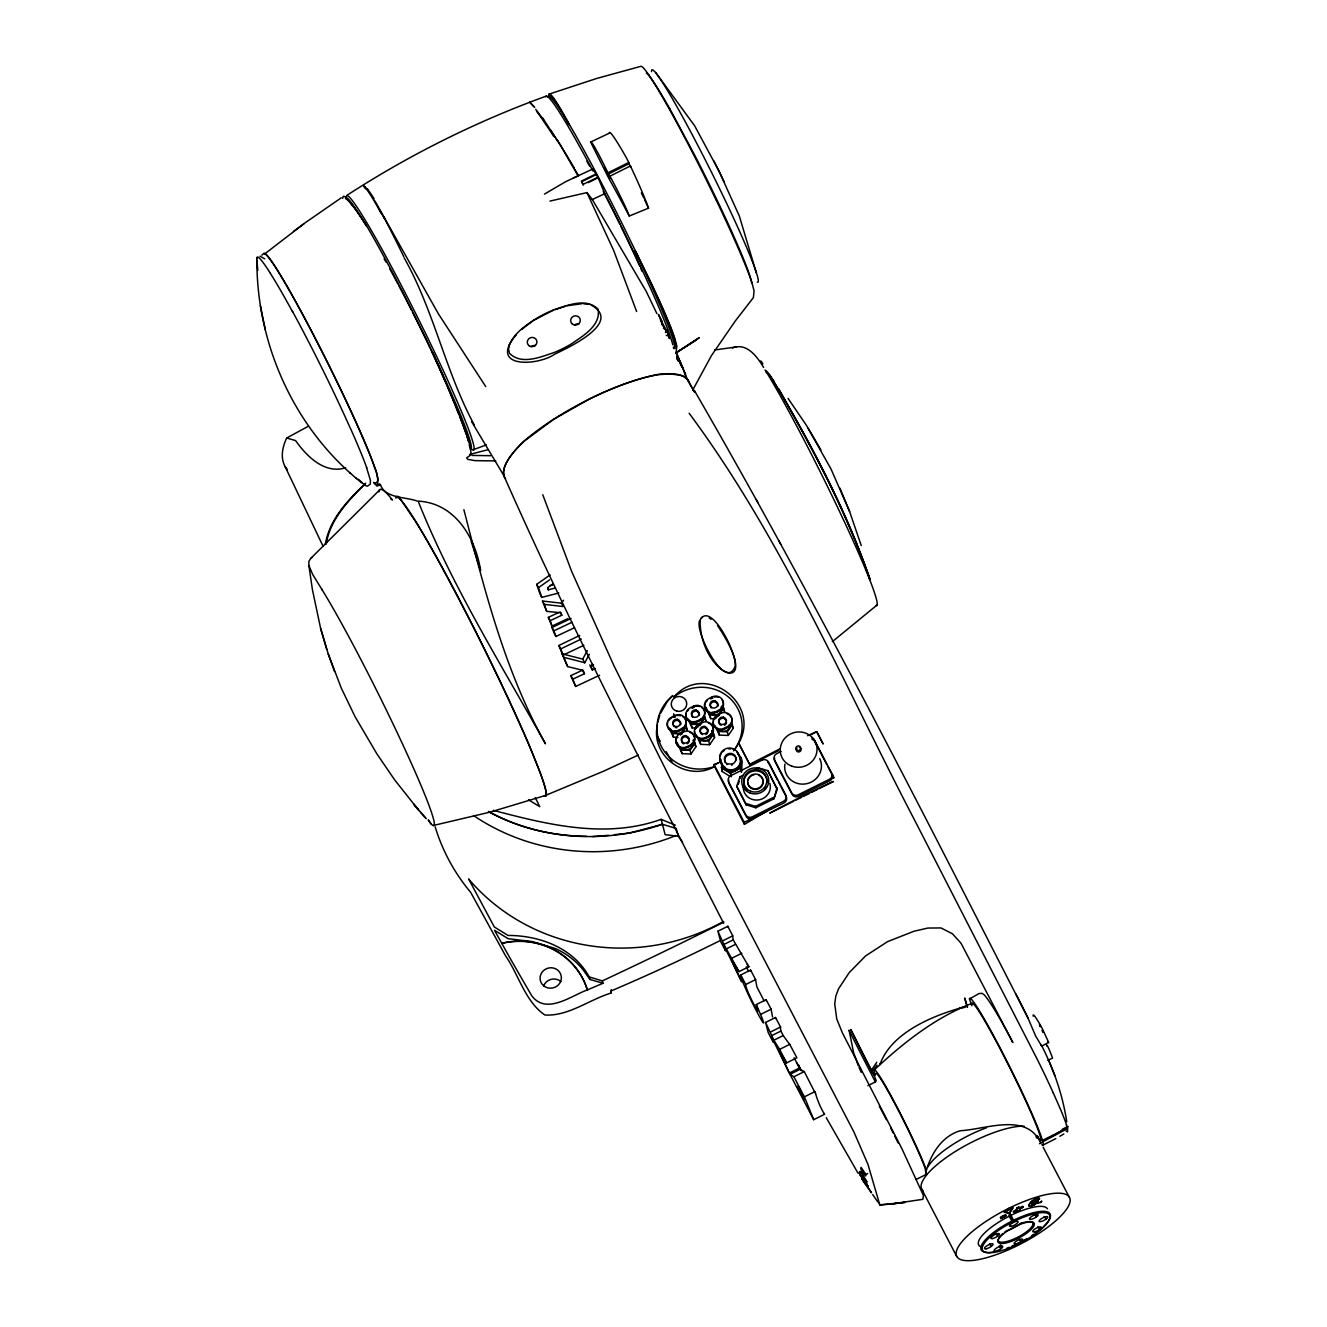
<?xml version="1.0" encoding="UTF-8"?>
<svg xmlns="http://www.w3.org/2000/svg" width="1327" height="1327" viewBox="0 0 1327 1327"><rect width="100%" height="100%" fill="white"/><g stroke="black" fill="none" stroke-linecap="round" stroke-linejoin="round"><path stroke-width="1.5" d="M588.243 182.628L598.079 177.735L592.97 168.944L592.937 171.017A142.105 9.057 63.5 0 0 545.828 96.904M435.156 826.804A202.583 193.311 -14.7 0 0 470.687 892.374L505.454 955.639C518.791 974.914 525.144 1001.57 544.883 1015.006C568.304 1016.416 589.055 999.778 611.034 993.044L611.117 990.937A1941.169 1852.343 -14.7 0 0 719.201 941.059M1037.051 1199.741L1039.522 1198.43M729.916 776.295L722.153 771.501L721.407 763.29M722.153 771.501L722.386 767.935M741.163 757.601L742.191 761.532L741.478 772.264L740.449 768.333L741.163 757.601L739.305 756.456M1047.816 1060.356L1052.61 1058.067L1049.043 1049.093A17.483 1.111 63.5 0 1 1047.235 1045.377M611.034 993.044L611.316 989.66M549.444 97.568L549.726 94.482M657.479 724.608C649.882 756.224 686.756 782.449 714.606 766.608L744.43 824.366L767.57 810.731L753.686 817.631M1028.989 1205.579L1029.022 1205.314A16.836 4.926 -27.6 0 1 1030.814 1202.478M694.336 390.437C812.904 595.441 919.993 806.866 1027.811 1017.643L1035.657 1036.055L1041.745 1046.207L1048.629 1042.325L1042.043 1028.11A38.831 2.472 63.5 0 0 1033.235 1016.2M865.884 1174.428L865.702 1175.987L860.908 1169.004L861.107 1167.428L865.884 1174.428L867.725 1173.516M326.226 544.037C329.909 519.852 348.288 500.528 364.958 484.106M325.347 544.402C329.229 519.637 348.205 499.615 365.688 483.177M700.059 620.505C700.341 678.396 766.824 699.793 717.542 625.498M1038.162 1138.5C1022.636 1113.751 984.369 1129.493 960.25 1130.737C942.104 1136.111 931.305 1153.362 926.329 1170.563A52.433 15.31 -27.6 0 0 926.611 1174.611M342.698 198.436L343.112 196.595A143.084 10.201 62.1 0 1 366.252 225.225L367.861 227.979A142.852 9.107 63.5 0 1 431.905 350.958A143.1 8.012 65 0 1 469.907 445.291L471.052 453.204L470.272 455.31L466.673 457.865L467.834 459.374L474.983 460.635L495.734 460.933M1010.992 1215.316L1010.643 1216.842L1013.214 1221.769A37.869 11.064 -27.6 0 0 988.117 1252.771A37.869 11.064 -27.6 0 0 1046.638 1223.842A37.869 11.064 -27.6 0 0 1013.845 1221.454L1011.854 1221.105L1009.283 1216.162L1010.992 1215.316L1013.579 1220.243L1013.214 1221.769M1033.633 1223.394L1032.887 1226.347L1032.854 1224.871A19.424 5.673 -27.6 0 1 1007.973 1241.176A19.424 5.673 -27.6 0 1 1002.996 1233.463M657.678 722.618L659.801 714.971M731.84 765.447L732.205 764.12A5.822 5.557 -14.7 0 0 734.976 755.693A5.822 5.557 -14.7 0 0 725.836 755.328A5.822 5.557 -14.7 0 0 727.495 763.937L726.914 764.534M1038.029 1201.516L1038.096 1201.333A4.777 1.393 -27.6 0 0 1037.747 1200.719A5.009 1.46 -27.6 0 0 1037.332 1200.653A4.114 1.211 -27.6 0 0 1035.84 1200.902L1032.721 1202.395L1033.302 1201.814M1031.643 1204.037L1032.522 1204.717M1031.676 1204.601L1031.809 1203.738M1039.522 1199.061L1038.643 1198.032M880.282 1063.541L879.95 1064.602C890.599 1033.915 929.796 1016.698 960.831 1007.923L959.57 1007.84L963.518 1007.409M850.823 1029.586A122.399 3.716 63 0 0 874.111 1075.318L876.168 1080.593L875.422 1081.903L867.924 1085.635M980.437 1246.6A38.831 11.346 -27.6 0 1 1009.631 1215.98L1010.643 1215.482A38.831 11.346 -27.6 0 1 1047.434 1208.847M755.113 769.245L758.115 767.752L767.951 770.705L777.274 789.283L773.956 798.788L755.876 807.778L746.039 804.809L736.717 786.247L740.035 776.743L743.054 775.25M738.194 784.489L739.305 781.321M773.956 798.788L776.909 787.873M1007.757 1208.814L1008.752 1208.316A63.596 18.578 -27.6 0 1 1064.636 1211.767A63.596 18.578 -27.6 0 1 966.388 1260.65A63.596 18.578 -27.6 0 1 1007.757 1208.814L1008.172 1210.357C995.3 1216.146 1020.795 1204.17 1009.565 1209.245M863.446 1173.317L862.368 1171.841L859.564 1173.217L865.635 1182.888L859.631 1174.213L868.157 1186.537L865.818 1181.395A6.884 0.912 57.5 0 0 862.102 1175.987L863.877 1174.544M308.212 426.332A1292.133 377.531 -27.6 0 0 286.715 438.01C282.402 446.9 280.113 457.815 285.255 466.888L323.141 546.392M778.551 750.7L749.921 764.949L738.757 743.12C761.715 702.928 703.99 661.427 673.801 697.173A41.751 39.843 -14.7 0 1 729.054 697.521A41.751 39.843 -14.7 0 1 733.98 750.236M692.727 390.055L711.488 355.536L735.307 320.985L753.388 297.596L754.068 290.779L751.712 281.888A126.646 8.062 63.6 0 0 733.151 236.737A126.646 8.045 63.5 0 0 716.431 200.609M663.55 328.35C666.32 325.911 670.467 340.309 669.355 338.319M261.834 255.166L263.973 253.341A127.077 8.095 63.5 0 1 324.866 357.179A127.077 8.095 63.5 0 1 377.747 480.026L377.731 480.092A453.336 28.879 63.5 0 1 376.984 482.099A433.995 27.651 63.5 0 1 376.138 482.763A416.578 26.54 63.5 0 1 373.617 482.381C380.467 492.433 377.25 470.869 375.027 468.829A126.165 8.045 63.5 0 0 316.058 339.977A126.165 8.045 63.5 0 0 264.504 254.054L305.177 222.787L341.304 197.773M660.63 713.18L667.464 701.27L672.872 695.53A43.691 41.684 -14.7 0 0 662.455 748.428A43.691 41.684 -14.7 0 0 714.59 766.492L714.092 764.568A42.53 40.59 -14.7 0 0 720.909 761.499M1037.93 1201.731L1038.029 1201.001A4.711 1.377 -27.6 0 0 1037.814 1200.636M592.456 664.28L591.079 666.851L592.34 669.986L595.392 668.543M874.095 1075.285L871.308 1070.408L876.765 1062.247M564.008 657.429A890.483 494.108 50.7 0 1 584.593 662.737L582.719 659.104L587.347 650.562M871.988 1071.951L876.981 1065.05M1012.8 1207.636L1009.383 1213.16L1004.357 1212.264M1004.174 1211.933L1009.383 1213.16L1012.982 1207.968M1038.212 1203.357L1041.695 1201.35M1041.595 1201.184L1040.816 1202.677M685.595 725.106L686.391 726.632L681.431 733.881L672.507 733.532L670.135 728.971M704.255 715.834L705.035 717.343L700.092 724.608L691.168 724.26L688.779 719.698M677.135 742.39L682.061 753.653L690.985 754.001L690.023 750.336L694.983 743.087L693.391 740.051M690.985 754.001L695.945 746.736L694.983 743.087M719.732 713.876L723.696 708.071L722.9 706.545M696.26 734.942L700.722 744.364L709.646 744.712L708.684 741.063L713.644 733.814L712.052 730.762M709.646 744.712L714.59 737.464L713.644 733.814M714.921 725.653L719.367 735.092L728.291 735.44L727.329 731.791L732.288 724.525L731.492 723.016M728.291 735.44L733.25 728.175L732.288 724.525M1037.697 1201.814L1037.133 1202.76M1035.077 1203.141L1035.375 1201.847M567.973 618.564L552.065 626.095L550.108 620.754L561.802 615.23L560.906 612.775L546.707 611.365L542.478 601.015L561.421 603.171L563.544 600.268M516.319 334.669C487.606 368.176 536.871 366.501 554.852 354.11C568.387 347.574 623.01 322.461 591.112 305.028M700.938 618.382L702.597 616.823M1037.515 1202.08L1036.868 1203.025A4.761 1.393 -27.6 0 1 1033.302 1205.264L1032.92 1205.414A5.971 1.742 -27.6 0 1 1031.527 1205.911L1031.096 1206.027M380.119 489.481L310.767 558.385L308.859 561.454L308.892 565.601L312.426 589.686L320.62 628.384L328.267 654.012L341.321 688.182L355.122 716.812L376.818 753.753L394.534 779.712L418.237 809.669M1034.828 1203.44L1035.193 1201.798M1033.401 1201.565L1036.055 1199.757M1030.78 1202.494L1031.991 1201.317A5.159 1.509 -27.6 0 1 1033.368 1200.321L1033.866 1200.023A4.91 1.443 -27.6 0 1 1035.873 1199.011M1034.728 1203.274L1032.157 1204.601M874.228 1070.01C903.239 1042.889 934.838 1017.776 972.21 1003.262M1032.356 1203.34L1033.252 1202.461M1037.548 1215.88A4.86 1.427 -27.6 0 0 1034.347 1215.018A4.86 1.427 -27.6 0 0 1029.553 1219.214A4.86 1.427 -27.6 0 0 1036.354 1216.925L1037.548 1215.88L1035.806 1213.226M1002.2 1247.612A4.86 1.427 -27.6 0 0 998.982 1246.75A4.86 1.427 -27.6 0 0 994.188 1250.963A4.86 1.427 -27.6 0 0 1000.989 1248.657L1002.2 1247.612L1000.442 1244.975M1045.991 1219.198L1047.202 1218.153A4.86 1.427 -27.6 0 0 1044.001 1217.29A4.86 1.427 -27.6 0 0 1039.207 1221.487A4.86 1.427 -27.6 0 0 1045.991 1219.198L1044.183 1216.527M521.644 329.428L533.504 320.437L553.226 310.269M832.328 641.687L876.998 605.062M1034.048 1200.918L1035.657 1199.907M293.4 231.479L303.883 223.749M310.767 558.385L312.392 557.191M1032.655 1203.091L1035.043 1201.963M552.994 583.897L547.653 587.695L548.018 588.74L548.366 589.802L554.47 588.193M550.141 574.906L536.722 584.344L540.039 594.048L541.781 597.382L558.783 593.003M549.643 579.816L538.463 587.662L541.781 597.382M971.895 1005.733L969.473 999.032L978.978 993.575L982.096 993.342L984.286 994.935A82.44 7.315 64 0 1 1012.401 1041.662L1012.849 1042.558L961.013 943.215L952.454 933.793L940.959 927.938L927.905 928.054L914.038 931.222L887.464 941.672L865.586 955.921L849.197 972.658L838.482 988.914L835.794 996.195L834.733 1003.859L836.74 1018.954L842.463 1033.036L901.962 1148.817L923.426 1195.478L922.862 1199.326L891.263 1204.02L879.801 1204.916L879.204 1203.257M676.156 352.717L699.279 337.672L675.924 352.982L676.886 346.231L674.73 338.053A143.017 10.201 62.1 0 0 641.953 264.09L631.337 242.559A142.852 9.107 63.5 0 0 569.233 124.24A142.818 7.995 65 0 0 558.169 104.966A143.034 8.012 65 0 0 549.063 94.117L596.752 78.442L640.792 66.35A126.646 8.062 63.6 0 1 648.87 75.092M1034.131 1203.771L1032.771 1204.452M544.452 194.107L565.7 181.65L578.124 175.91L560.757 145.754L542.428 117.672M675.659 353.048L696.128 340.176M1055.794 1138.632L1042.84 1145.151M347.044 195.251C409.529 154.728 476.542 121.371 546.558 95.992M1062.098 1129.36C1083.33 1118.512 1042.441 1142.232 1042.475 1140.656L1041.844 1139.429L1042.773 1141.767A82.042 5.225 63.5 0 1 1041.795 1144.687M1067.157 1126.839L1067.522 1128.58L1042.773 1141.767M1059.842 1136.294L1063.823 1133.971M579.717 635.417L558.899 645.469L561.304 651.64L563.112 655.123L583.83 645.304M676.77 358.954L678.479 357.991L676.289 352.717L685.545 374.33L683.106 369.304M677.234 359.02L678.429 358.356L679.739 361.425L676.637 356.432L678.429 358.356M581.259 639.05L560.707 648.92L563.112 655.123M749.755 764.302L780.326 748.627M596.205 173.87L581.425 181.069L583.333 185.083L581.608 181.782L596.354 174.451M608.114 172.759L628.749 162.491L627.057 159.024A44.67 3.185 62.1 0 0 609.358 133.164L590.615 142.055L608.38 177.519A141.508 10.102 62.1 0 1 629.247 216.036L648.521 208.157A44.67 2.505 65 0 0 630.408 165.975L609.956 176.143L610.204 177.271L606.24 169.375A44.67 2.505 65 0 0 590.615 142.039M608.396 173.986L629.031 163.719L628.749 162.491M666.254 335.383C670.649 337.39 665.839 327.802 665.457 332.513M376.486 485.5L379.738 483.891L380.517 484.969C385.46 498.587 405.846 496.779 417.341 501.108C454.498 502.485 475.348 537.087 480.606 570.461L471.102 541.134M677.699 360.28L679.208 359.534M677.997 361.077L679.557 360.297M673.37 717.161L675.095 716.298M692.014 707.888L693.756 707.026M710.658 698.599L712.4 697.737M680.22 734.495L681.962 733.632M700.606 724.343L698.881 725.205A7.763 7.415 -14.7 0 0 694.983 729.585M721.125 767.57L730.431 773.309L740.449 768.333M810.366 734.876L816.719 731.708L823.155 744.016L816.702 731.625L807.596 735.722M781.172 751.447L776.71 753.67A4.86 4.628 -14.7 0 0 774.52 759.94L791.705 792.866A4.86 4.628 -14.7 0 0 798.19 794.823L829.425 779.281A4.86 4.628 -14.7 0 0 831.614 773.011L814.43 740.084A4.86 4.628 -14.7 0 0 811.626 737.795M736.717 786.247L745.674 803.416L755.511 806.368L773.591 797.378M744.43 824.366L744.248 822.325L752.293 818.328M833.688 777.572C832.593 779.845 834.799 775.15 831.747 773.857M793.646 801.259L769.776 813.136A248.116 72.487 -27.6 0 1 797.262 798.788A369.918 108.084 -27.6 0 1 833.422 781.47L819.091 788.603M795.238 800.463L801.591 797.311M803.183 796.515L809.553 793.347M811.145 792.551L817.498 789.383M717.924 931.206L727.81 926.296L732.769 935.834A226.585 66.201 -27.6 0 0 733.184 939.864L748.859 966.736L739.023 971.629L730.795 958.359L741.693 981.814L726.732 951.243L724.542 947.03L725.57 950.945L720.594 941.407L717.924 931.206L723.878 944.492L739.023 971.629M722.9 940.743L732.769 935.834M723.878 944.492L733.184 939.864M726.217 948.954L735.49 944.343M731.973 958.144L741.826 953.25M772.546 1017.013L771.136 1009.183L766.127 999.662L756.224 1004.589C779.38 1056.076 740.964 984.004 740.765 974.963L750.601 970.054L755.594 979.591L756.871 986.824L764.07 1000.823M756.224 1004.589C764.02 1025.058 745.077 989.229 745.741 984.501L755.594 979.591M761.2 1014.127L771.136 1009.183M765.563 1022.453L775.515 1017.494L780.541 1027.015A196.595 57.443 -27.6 0 0 780.873 1031.079L783.229 1035.541L773.857 1040.202L765.563 1022.453L768.233 1032.655L773.21 1042.176L772.181 1038.261L789.333 1073.062L799.551 1067.97L796.93 1063.027M770.539 1031.991L780.541 1027.015M771.518 1035.74L780.873 1031.079M773.857 1040.202L779.612 1049.392L789.731 1044.349L796.88 1057.785L786.662 1062.877L778.435 1049.591L789.333 1073.062M823.967 1113.37L824.482 1114.315L813.683 1119.689L789.996 1074.323L800.231 1069.23L801.392 1070.74M789.996 1074.323L793.911 1076.761L804.278 1071.602L815.641 1093.846M813.683 1119.689L804.411 1096.848L815.01 1091.574M862.102 1175.971L863.612 1175.224M862.036 1177.613L863.512 1176.883M861.853 1178.857L865.187 1183.717L861.853 1178.857L863.263 1178.16M864.242 1182.208L871.524 1192.807L864.292 1182.274L865.768 1181.445M915.929 1179.554L926.312 1174.395M1036.022 1136.857L1037.349 1136.194L1040.965 1142.962L1039.489 1143.692M1036.453 1137.902L1037.93 1137.173M1042.143 1140.556L1054.799 1134.27M1056.375 1133.474L1067.455 1127.967M1016.515 1208.233C1022.603 1206.26 1015.055 1207.255 1016.913 1209.561L1013.513 1212.148L1019.916 1210.29L1019.518 1208.947L1023.134 1207.155L1019.6 1209.113M1000.342 1217.523C1012.899 1212.845 999.613 1215.283 1000.658 1218.551L1005.883 1215.947L1005.567 1214.918M1013.314 1211.369L1016.913 1209.561M1022.918 1206.376C1014.093 1212.098 1023.781 1204.12 1023.217 1207.321M1005.883 1215.947L1000.658 1218.551M1017.029 1210.191L1013.513 1212.148M583.134 184.37L597.93 177.154L604.78 193.692A142.105 9.057 63.5 0 1 672.772 344.838M638.287 755.063L604.034 771.004L544.385 795.901A166.19 10.583 63.5 0 0 540.52 773.658L529.755 746.537A167.418 10.666 63.5 0 0 451.943 585.489A167.418 10.666 63.5 0 0 397.503 497.492M571.058 618.465L552.065 627.472L554.172 633.079L555.947 636.496L574.574 627.671M571.97 622.28L553.84 630.872L555.947 636.496M592.34 669.986L590.482 666.419L593.534 664.96M558.584 612.543L548.35 617.37L552.065 626.095M599.588 675.261L575.686 686.474L570.859 675.625L582.57 670.152L584.427 673.734L572.717 679.208L575.686 686.474M549.975 201.09L586.932 192.597L592.306 199.514L604.78 193.692M573.164 178.083L592.97 168.944M1034.065 1201.598L1035.458 1201.018M1033.285 1205.065L1032.837 1205.248A5.971 1.742 -27.6 0 1 1031.444 1205.745L1031.013 1205.861A4.644 1.36 -27.6 0 1 1029.636 1206.011L1029.387 1205.978A4.976 1.46 -27.6 0 1 1028.939 1205.613M603.039 983.257L589.984 979.459L583.134 969.888A78.028 74.528 -18 0 0 555.051 948.423L531.994 941.523L508.208 938.72L494.507 930.293L501.739 943.248A72.819 69.551 -18 0 1 587.363 989.925L603.039 983.257L602.309 980.918L589.205 976.904C573.297 947.876 539.641 935.452 508.009 935.435L494.357 927.009L468.597 878.955A201.538 192.315 -14.7 0 0 723.48 921.485M587.363 989.925C571.29 995.615 546.044 1015.454 531.613 995.549C521.528 978.181 511.409 960.814 501.739 943.248M1036.901 1199.873L1039.439 1198.895M1033.965 1202.096L1035.276 1201.963M473.606 449.571L486.329 444.91M554.968 309.639L565.501 306.238M676.272 828.512L662.422 824.266C605.958 843.872 541.25 840.339 488.485 811.676M380.517 484.969L376.752 486.03M732.421 348.022C746.686 342.15 757.335 356.847 763.622 367.479M675.393 825.195L661.128 819.356C605.858 839.112 547.736 824.681 493.279 810.316M662.438 824.283L629.33 833.107L614.318 834.7M469.775 454.398L487.49 449.853M549.677 585.655L552.729 584.859M433.299 825.494L490.277 812.074L545.231 795.52A165.344 10.533 63.5 0 0 502.684 686.988A165.344 10.533 63.5 0 0 415.6 521.494L399.51 497.824A168.944 10.765 63.5 0 0 397.47 496.265M567.293 305.724L581.972 303.717M345.667 467.801C324.601 474.353 306.686 456.322 295.589 440.581L286.715 438.01M732.205 764.12L727.495 763.937M714.656 349.98L736.269 346.961M892.275 1203.971L905.313 1202.328L879.801 1204.916L867.974 1164.393L853.908 1131.948L676.007 790.195L614.003 665.872L571.539 571.157L542.776 494.772M608.595 835.313L592.638 836.591M959.57 1007.84L965.21 1007.359M733.599 750.833A42.53 40.59 -14.7 0 0 738.542 743.12L738.757 743.12M490.691 455.708L471.948 455.426M1039.124 1198.215L1037.548 1198.231A6.005 1.758 -27.6 0 0 1035.79 1198.845A4.91 1.443 -27.6 0 0 1033.766 1199.857L1033.285 1200.155A5.159 1.509 -27.6 0 0 1031.908 1201.151L1030.697 1202.328A17.334 5.059 -27.6 0 0 1029.039 1204.85L1029.022 1205.779A4.976 1.46 -27.6 0 0 1029.487 1206.143L1029.719 1206.177M707.424 710.409L709.812 714.971L718.736 715.319M706.644 708.883L705.848 707.374L710.774 718.62L715.236 718.803M687.668 718.471L692.113 727.909L696.575 728.075M716.812 728.39L718.405 731.442L727.329 731.791M669.024 727.76L673.469 737.182L677.931 737.364M698.168 737.679L699.76 740.715L708.684 741.063M679.524 746.952L681.099 749.987L690.023 750.336M586.634 836.309C552.629 836.076 518.31 827.932 488.535 811.411M583.83 303.883L589.37 304.364M542.478 601.015L544.236 604.366L563.179 606.539L561.421 603.171M682.559 842.263L678.296 836.226L665.159 834.683L661.128 819.356M804.278 1071.602L800.347 1069.579L798.224 1064.619L800.612 1069.214M582.719 659.104L562.167 653.846L567.641 666.585L583.084 670.4L584.427 673.734M1010.643 1216.842L1009.283 1216.162M766.027 372.024L769.859 375.176C809.304 439.585 844.901 507.528 869.882 578.871C844.304 507.694 809.105 439.701 769.859 375.176A117.871 7.514 63.5 0 0 764.949 370.1M717.542 703.028A3.881 3.699 -14.7 0 1 714.407 708.021A3.881 3.699 -14.7 0 1 710.011 704.189A3.881 3.699 -14.7 0 1 714.905 700.739L717.94 704.521A3.881 3.699 -14.7 0 1 717.957 706.18M726.134 719.499A3.881 3.699 -14.7 0 1 723.016 724.476A3.881 3.699 -14.7 0 1 718.62 720.661A3.881 3.699 -14.7 0 1 723.497 717.194L726.533 720.976L725.106 718.023M698.881 712.317A3.881 3.699 -14.7 0 1 695.763 717.293A3.881 3.699 -14.7 0 1 691.367 713.478A3.881 3.699 -14.7 0 1 696.244 710.011L699.296 713.793A3.881 3.699 -14.7 0 1 699.312 715.452M707.473 728.772A3.881 3.699 -14.7 0 1 704.355 733.765A3.881 3.699 -14.7 0 1 699.959 729.933A3.881 3.699 -14.7 0 1 704.836 726.483L707.888 730.265A3.881 3.699 -14.7 0 1 705.848 734.511M680.237 721.589A3.881 3.699 -14.7 0 1 677.118 726.582A3.881 3.699 -14.7 0 1 672.723 722.751A3.881 3.699 -14.7 0 1 677.599 719.3L680.635 723.082A3.881 3.699 -14.7 0 1 680.668 724.741M688.829 738.044A3.881 3.699 -14.7 0 1 685.711 743.037A3.881 3.699 -14.7 0 1 681.315 739.222A3.881 3.699 -14.7 0 1 686.192 735.755L689.244 739.537A3.881 3.699 -14.7 0 1 687.187 743.783M259.992 256.211L264.703 258.848M528.544 799.833L539.707 806.667L535.295 797.577M709.182 618L711.056 619.261M529.888 102.627L534.665 107.371M714.905 700.739L717.94 704.521M723.497 717.194L725.769 719.516M696.244 710.011L699.296 713.793M704.836 726.483L707.888 730.265M677.599 719.3L680.635 723.082M686.192 735.755L689.244 739.537M363.333 185.498L364.925 186.775M355.57 477.77L361.707 482.812M1066.112 1131.052L1067.588 1131.914L1067.522 1128.58M256.891 258.35C256.111 338.949 290.182 419.664 350.577 473.407M349.548 472.528L356.565 478.632M531.132 103.539L534.084 106.724M430.993 823.851L428.223 819.92L431.109 823.984A142.404 9.073 63.5 0 0 402.512 743.999A142.404 9.073 63.5 0 0 323.174 591.527L321.615 589.006M364.56 186.41L367.944 190.325M426.199 818.676L422.567 814.645M358.39 479.279L365.19 485.45L367.463 486.229L370.299 484.04L370.415 480.324L366.484 467.386M420.742 812.472L425.668 818.062M415.351 806.318L418.95 810.515M773.84 380.932L768.698 374.596M421.671 813.534L413.676 804.062L417.922 809.138M1047.849 1041.828L1048.579 1042.773M285.255 466.888L287.412 469.692M350.079 202.45L352.037 205.055M689.144 413.261C782.399 539.144 843.839 684.682 915.995 822.823L1037.896 1060.572A81.163 5.192 63.5 0 1 1053.273 1092.901M655.654 72.487L694.635 125.783L719.052 171.216L739.355 216.102L756.373 272.98M747.201 964.464L748.859 966.736M694.817 392.377L689.31 382.657A110.887 32.395 -27.6 0 0 657.844 374.479L650.363 376.072A110.921 32.412 -27.6 0 0 530.584 435.671L524.099 441.028A110.887 32.395 -27.6 0 0 505.023 478.334C571.854 629.512 648.488 776.129 723.63 923.277M872.668 1194.565L877.96 1202.162M485.732 386.572L438.374 313.802L374.96 200.991M862.351 1175.307L866.995 1181.992L860.427 1171.277M788.056 398.399L806.418 425.337L831.001 468.995L849.579 511.459L861.256 545.596M1034.546 1214.255L1036.354 1216.925M1037.83 1226.762L1039.638 1229.432M1019.186 1238.97L1020.994 1241.641M995.897 1233.48L997.705 1236.15M999.181 1246.003L1000.989 1248.657M989.527 1243.731L991.352 1246.385M474.22 424.839C445.54 371.792 434.029 310.7 404.121 257.786M566.894 120.707L569.416 124.937L566.894 120.707A140.778 8.974 63.5 0 0 548.134 97.402M857.939 1173.051L826.273 1117.749M550.44 129.83L557.887 141.475M322.312 590.133L312.641 574.392L308.892 565.601M504.111 476.011L471.516 421.538M689.592 383.785L691.218 386.439M694.519 391.913L692.014 387.766M778.733 388.695C812.721 450.251 848.053 512.653 869.716 579.617M820.932 450.002L808.243 428.322M574.79 169.342L578.439 175.562M1040.716 1026.65L1039.456 1024.66L1040.036 1026.418M824.482 1114.315L823.321 1112.308A215.853 138.307 -29.5 0 1 815.641 1093.846M592.306 199.514L646.249 291.442L656.865 313.554M666.635 332.032L662.19 323.29L662.405 324.252M657.313 736.236L660.249 741.345M666.121 751.596L671.993 761.831M1040.965 1142.962L1037.349 1136.194M669.82 108.781L694.469 154.745A118.849 7.614 63.5 0 1 751.679 283.016M756.224 499.483L758.065 502.767M1041.96 1030.399L1042.922 1032.157M379.953 210.329L384.2 218.225M682.227 367.662L679.723 362.619M778.932 540.918L780.757 544.369M1069.429 1197.468L1043.138 1147.142M826.854 764.667L814.828 741.627A4.86 4.628 -14.7 0 0 812.041 739.338M827.716 766.309L833.82 777.821M777.572 780.226L768.98 763.755A4.86 4.628 -14.7 0 0 767.835 762.345M778.435 781.868L786.165 796.681A4.86 4.628 -14.7 0 1 783.975 802.951L750.916 819.008A4.86 4.628 -14.7 0 1 746.272 816.536L729.07 783.61A4.86 4.628 -14.7 0 1 728.822 780.077M769.809 774.985L767.951 770.705M770.556 776.411L777.274 789.283M722.668 707.921L724.642 711.72L723.696 708.071M731.923 725.637L733.25 728.175M738.542 743.12L749.921 764.949M704.007 717.194L705.997 720.992L705.035 717.343M713.279 734.926L714.59 737.464M714.092 764.568L744.248 822.325M871.308 1070.408L866.1 1060.373M685.362 726.483L687.353 730.281L686.391 726.632M693.955 742.938L695.945 746.736M560.044 611.847L561.802 615.23M547.504 588.126L548.366 589.802M536.722 584.344L538.463 587.662M740.765 974.963L745.741 984.501M779.612 1049.392L786.662 1062.877M793.911 1076.761L804.411 1096.848M548.35 617.37L550.108 620.754M552.065 627.472L553.84 630.872M558.899 645.469L560.707 648.92M562.167 653.846L567.641 666.585M570.859 675.625L572.717 679.208M921.27 1188.246L956.817 1256.586M746.321 966.819L748.693 971.48M586.932 192.597L613.638 250.405L636.628 311.497M1015.901 993.923L1028.043 1018.108M865.42 1058.996L850.839 1029.619M724.144 181.666L713.793 160.766M663.616 326.94L662.737 325.065M629.031 163.719L630.673 167.102L630.408 165.975M641.356 192.896L643.744 197.922M638.237 257.322L635.069 250.67L638.237 257.322A140.778 8.974 63.5 0 1 673.535 348.487M644.54 199.631L648.521 208.157M859.033 1067.372L861.256 1072.349M664.777 327.719L660.431 319.343L660.863 321.698M716.514 701.568L717.177 703.061M706.462 727.312L707.125 728.805M697.869 710.841L698.533 712.334M687.817 736.585L688.464 738.077M679.208 720.13L679.872 721.623M1042.74 1030.681L1043.47 1032.356M1046.422 1044.714L1047.152 1046.389M1066.742 1121.796C1062.695 1094.841 1053.605 1068.832 1041.164 1044.648L1041.745 1046.207M688.846 382.707L684.417 372.489L686.009 377.1M418.586 502.269C452.507 586.982 501.175 664.412 545.48 743.817C504.724 671.014 484.488 589.835 463.886 509.701M925.864 1173.168L925.101 1168.357A56.315 3.583 63.5 0 0 897.798 1109.306A56.315 3.583 63.5 0 0 875.986 1073.759M849.579 511.459L839.908 488.137M661.609 323.688L662.09 324.816M1049.126 1061.534L1054.865 1075.55M589.835 664.844L590.482 666.419M858.287 1065.714L853.427 1051.896L849.164 1030.465M668.443 336.179L669.04 337.771M328.267 654.012L334.52 671.512M546.707 611.365L544.236 604.366M1066.427 1124.848L1067.223 1127.469M589.984 979.459L589.205 976.904M664.263 328.167L664.628 329.428M320.62 628.384L326.757 649.417M967.084 1007.21L964.696 998.037L967.532 1006.928M1019.003 1206.989L1019.401 1208.333M1008.752 1208.316L1009.167 1209.859M1009.947 1212.845L1010.643 1215.482M1008.951 1213.342L1009.631 1215.98M758.115 767.752L758.497 769.146M755.511 806.368L755.876 807.778M740.035 776.743L740.4 778.153M745.674 803.416L746.039 804.809M730.431 773.309L731.343 776.759M718.405 731.442L719.367 735.092M709.812 714.971L710.774 718.62M699.76 740.715L700.722 744.364M691.168 724.26L692.113 727.909M681.099 749.987L682.061 753.653M672.507 733.532L673.469 737.182M676.571 829.624L678.296 836.226M474.021 548.466L474.602 550.937M678.479 357.991L678.976 360.878M260.341 305.592L265.334 329.859M257.82 270.409L256.924 260.374M549.063 94.117L549.229 97.452M727.81 926.296L727.843 927.258M766.127 999.662L766.143 1000.691M775.515 1017.494L775.532 1018.539M1013.579 1220.243A38.831 11.346 -27.6 0 1 1046.389 1211.617A38.831 11.346 -27.6 0 1 1043.354 1226.662M1041.728 1228.139A38.831 11.346 -27.6 0 1 1036.022 1232.667M1033.899 1234.176A38.831 11.346 -27.6 0 1 1031.66 1235.669M1026.949 1238.605A38.831 11.346 -27.6 0 1 1011.788 1246.285M1009.25 1247.33A38.831 11.346 -27.6 0 1 1006.745 1248.292M999.579 1250.631A38.831 11.346 -27.6 0 1 997.357 1251.212M993.21 1252.058A38.831 11.346 -27.6 0 1 982.345 1243.764A38.831 11.346 -27.6 0 1 1011.854 1221.105M1021.259 1223.129A19.424 5.673 -27.6 0 1 1007.425 1230.693M1019.683 1223.876A19.424 5.673 -27.6 0 1 1033.069 1223.826M1004.921 1231.937A19.424 5.673 -27.6 0 1 1007.093 1230.394M1034.131 1225.402A20.386 5.955 -27.6 0 1 1005.153 1243.15A20.386 5.955 -27.6 0 1 1008.072 1230.494A20.386 5.955 -27.6 0 1 1034.363 1224.34M971.994 1004.373A76.468 4.877 63.5 0 1 1010.295 1068.716A76.468 4.877 63.5 0 1 1039.522 1139.827M875.306 1075.218A60.412 3.848 63.5 0 1 892.258 1098.043A60.412 3.848 63.5 0 1 926.412 1170.165M923.194 1191.132A63.596 18.578 -27.6 0 1 953.101 1152.898A63.596 18.578 -27.6 0 1 1024.129 1126.175M927.822 1166.964A52.433 15.31 -27.6 0 1 986.508 1127.784M1031.344 1205.961A4.761 1.393 -27.6 0 1 1029.951 1206.11M1034.662 1204.584A4.545 1.327 -27.6 0 1 1033.368 1205.231M1035.74 1200.736A4.114 1.211 -27.6 0 1 1037.25 1200.487M1037.051 1200.753A4.976 1.46 -27.6 0 1 1037.614 1200.902M859.183 1173.416A196.761 21.763 -26.7 0 1 859.763 1171.592M750.634 971.049A214.36 62.634 -27.6 0 1 750.601 970.07M789.764 1044.332A439.038 236.339 -24.1 0 1 783.245 1035.524M799.551 1067.97A440.199 404.718 -35 0 1 794.127 1057.801M832.012 774.553A4.86 4.628 -14.7 0 1 829.823 780.823L798.605 796.349A4.86 4.628 -14.7 0 1 792.119 794.392L774.918 761.482A4.86 4.628 -14.7 0 1 774.669 757.933M718.156 763.025A41.751 39.843 -14.7 0 1 713.727 764.833M674.879 717.144A7.763 7.415 -14.7 0 1 673.635 713.81M1060.572 1109.488A81.047 5.192 63.5 0 1 1066.576 1125.147M1053.14 1092.702A80.864 5.092 63.6 0 1 1060.323 1109.057M969.473 999.032A82.042 5.225 63.5 0 1 1002.913 1053.373A82.042 5.225 63.5 0 1 1042.475 1140.656M879.287 1106.104A56.315 2.173 63.1 0 1 886.386 1119.64M890.732 1128.116A56.315 2.173 63.1 0 1 893.187 1132.993M894.879 1136.343A56.315 2.173 63.1 0 1 898.163 1142.995M875.488 1082.086A120.458 3.616 62.9 0 1 849.031 1030.283M676.919 727.743A3.881 3.699 -14.7 0 1 675.227 727.428M673.884 726.45A3.881 3.699 -14.7 0 1 678.512 720.627M667.73 722.402A7.763 7.415 -14.7 0 0 678.512 731.194L681.978 729.468A7.763 7.415 -14.7 0 0 682.824 716.597M668.626 720.644A7.763 7.415 -14.7 0 1 671.628 718.023M677.019 715.635A7.763 7.415 -14.7 0 1 681.016 715.784M682.576 728.291A7.58 7.232 -14.7 0 1 675.128 730.862M673.452 717.326A7.58 7.232 -14.7 0 1 675.393 716.663M684.981 725.405A7.58 7.232 -14.7 0 1 670.351 728.838M683.836 743.9A3.881 3.699 -14.7 0 1 681.962 738.99A3.881 3.699 -14.7 0 1 687.121 737.082M675.941 740.781A7.763 7.415 -14.7 0 0 687.104 747.665L690.571 745.94A7.763 7.415 -14.7 0 0 689.609 732.255M676.322 738.857A7.763 7.415 -14.7 0 1 677.218 737.099M692.263 743.07A7.58 7.232 -14.7 0 1 685.777 747.449M680.336 734.942A7.58 7.232 -14.7 0 1 682.045 733.798M693.175 740.167A7.58 7.232 -14.7 0 1 679.756 746.852M692.528 717.161A3.881 3.699 -14.7 0 1 697.173 711.355M686.374 713.113A7.763 7.415 -14.7 0 0 697.156 721.921L700.623 720.196A7.763 7.415 -14.7 0 0 701.485 707.324M687.27 711.355A7.763 7.415 -14.7 0 1 688.597 709.862M695.663 706.346A7.763 7.415 -14.7 0 1 699.661 706.511M701.22 719.018A7.58 7.232 -14.7 0 1 693.789 721.573M692.097 708.054A7.58 7.232 -14.7 0 1 694.054 707.374M703.625 716.132A7.58 7.232 -14.7 0 1 689.808 721.108M702.481 734.611A3.881 3.699 -14.7 0 1 700.623 729.717A3.881 3.699 -14.7 0 1 705.765 727.81M694.585 731.492A7.763 7.415 -14.7 0 0 705.748 738.376L709.215 736.651A7.763 7.415 -14.7 0 0 708.253 722.966M710.924 733.781A7.58 7.232 -14.7 0 1 704.421 738.16M697.67 727.196A7.58 7.232 -14.7 0 1 700.689 724.509M711.836 730.895A7.58 7.232 -14.7 0 1 698.4 737.58M711.172 707.888A3.881 3.699 -14.7 0 1 715.817 702.066M705.035 703.841A7.763 7.415 -14.7 0 0 715.8 712.632L719.284 710.907A7.763 7.415 -14.7 0 0 721.656 699.296M705.914 702.083A7.763 7.415 -14.7 0 1 707.258 700.59M714.308 697.073A7.763 7.415 -14.7 0 1 718.322 697.222M721.573 706.146A7.58 7.232 -14.7 0 1 720.976 708.054M719.881 709.746A7.58 7.232 -14.7 0 1 712.433 712.3M710.758 698.765A7.58 7.232 -14.7 0 1 712.699 698.102M722.286 706.843A7.58 7.232 -14.7 0 1 708.452 711.836M726.566 722.634A3.881 3.699 -14.7 0 1 724.492 725.222M721.125 725.338A3.881 3.699 -14.7 0 1 719.267 720.428A3.881 3.699 -14.7 0 1 724.409 718.537M713.229 722.22A7.763 7.415 -14.7 0 0 724.409 729.104L727.876 727.378A7.763 7.415 -14.7 0 0 726.914 713.694M713.627 720.296A7.763 7.415 -14.7 0 1 717.525 715.933L719.267 715.071A7.58 7.232 -14.7 0 0 716.315 717.924M729.568 724.509A7.58 7.232 -14.7 0 1 723.082 728.888M730.878 723.315A7.58 7.232 -14.7 0 1 717.044 728.291M725.272 762.66A5.822 5.557 -14.7 0 1 729.12 754.665A5.822 5.557 -14.7 0 1 736.286 759.873M719.864 758.132A9.704 9.272 -14.7 0 0 720.876 762.444L722.585 765.745A9.704 9.272 -14.7 0 0 735.556 769.66A9.704 9.272 -14.7 0 0 739.935 757.103L738.227 753.819A9.704 9.272 -14.7 0 0 736.933 751.978M720.196 755.909A9.704 9.272 -14.7 0 1 721.075 753.819M722.452 751.978A9.704 9.272 -14.7 0 1 724.227 750.485M728.606 748.909A9.704 9.272 -14.7 0 1 730.928 748.909M733.184 749.44A9.704 9.272 -14.7 0 1 735.224 750.485M725.156 767.47A9.521 9.073 -14.7 0 1 721.905 764.004M721.108 761.781A9.521 9.073 -14.7 0 1 720.943 759.409M737.53 753.603A9.521 9.073 -14.7 0 1 738.907 755.544M739.637 758.364A9.521 9.073 -14.7 0 1 733.201 771.435A9.521 9.073 -14.7 0 1 721.656 762.594M819.721 758.629A18.445 17.599 -14.7 0 1 805.655 783.892A18.445 17.599 -14.7 0 1 784.887 764.153M799.285 747.366A2.422 2.322 -14.7 0 1 800.811 750.618A2.422 2.322 -14.7 0 1 797.145 751.48A2.422 2.322 -14.7 0 1 797.079 747.881M769.925 783.494A13.585 12.971 -14.7 0 1 757.501 800.032A13.585 12.971 -14.7 0 1 743.419 785.352M747.184 789.98A11.644 11.114 -14.7 0 1 751.447 771.634A11.644 11.114 -14.7 0 1 767.089 782.466M765.779 786.944A11.644 11.114 -14.7 0 1 764.435 788.918M758.48 775.084A7.763 7.415 -14.7 0 1 762.992 783.71A7.763 7.415 -14.7 0 1 754.632 789.416A7.763 7.415 -14.7 0 1 747.748 782.416M747.997 780.309A7.763 7.415 -14.7 0 1 754.151 774.719M531.099 346.646A4.86 4.628 -14.7 0 1 535.494 345.617M574.475 325.065A4.86 4.628 -14.7 0 1 578.871 324.037M346.463 198.868A142.105 9.057 63.5 0 1 418.337 318.845A142.105 9.057 63.5 0 1 470.239 447.763M384.15 258.765A106.79 6.801 63.5 0 1 385.975 262M389.773 268.834A106.79 6.801 63.5 0 1 397.951 284.011M398.83 285.687A106.79 6.801 63.5 0 1 411.552 310.302M412.465 312.127A106.79 6.801 63.5 0 1 430.147 348.321M430.976 350.079A106.79 6.801 63.5 0 1 444.827 380.567M688.613 381.347A109.345 31.948 -27.6 0 0 680.121 375.226L670.268 373.882L657.595 374.712A109.03 31.848 -27.6 0 0 633.808 380.832L625.117 383.785A109.61 32.03 -27.6 0 0 588.724 399.41L553.558 419.398L524.397 440.995A109.544 31.981 -27.7 0 0 505.554 478.848M529.639 102.129A149.934 9.422 63 0 1 530.518 102.312M536.523 111.219A143.084 7.547 60.1 0 1 553.807 136.499M557.29 140.148A143.266 10.185 61.5 0 1 574.392 168.264M364.029 186.974A149.885 9.671 64 0 1 365.622 188.683M383.652 216.832A143.482 8.476 65.7 0 1 403.756 256.625M365.34 187.754A143.117 10.085 66.5 0 1 380.965 213.066M535.693 109.278A170.486 9.272 60.4 0 1 543.871 120.392M367.397 188.998A170.503 12.424 66.7 0 1 374.164 198.934M609.956 176.143A44.67 3.185 62.1 0 1 629.247 216.036M716.364 200.526A126.646 8.045 63.5 0 0 697.388 162.11A126.397 8.045 63.5 0 0 678.362 125.634A126.38 8.028 63.5 0 0 648.77 74.876M636.562 254.054A140.778 10.035 62.1 0 1 673.287 347.193M549.643 97.651A140.745 7.63 65 0 1 568.819 124.373M584.743 662.853A991.85 662.919 78.4 0 1 589.354 654.277M646.332 73.035A118.849 7.614 63.5 0 1 669.787 108.797M345.551 198.353A140.164 8.924 63.5 0 1 366.484 226.137M432.138 351.871A140.164 8.924 63.5 0 1 470.289 448.941M432.784 352.733A140.032 7.962 65.1 0 1 441.609 372.821M442.173 374.114A140.032 7.962 65.1 0 1 458.545 413.609M459.623 416.363A140.032 7.962 65.1 0 1 466.192 434.311M466.756 436.036A140.032 7.962 65.1 0 1 468.531 441.825M469.244 444.645A140.032 7.962 65.1 0 1 469.725 447.282M345.551 198.586A140.048 10.218 62.1 0 1 350.378 202.965M350.859 203.512A140.048 10.218 62.1 0 1 351.34 204.093M351.837 204.706A140.048 10.218 62.1 0 1 360.463 216.566M361.193 217.628A140.048 10.218 62.1 0 1 365.788 224.595M586.866 161.214A106.79 6.801 63.5 0 1 589.503 165.941M603.221 191.519A106.79 6.801 63.5 0 1 619.792 224.163M620.638 225.905A106.79 6.801 63.5 0 1 639.73 266.146M640.526 267.921A106.79 6.801 63.5 0 1 642.102 271.388M651.574 71.658A118.75 7.564 63.5 0 1 708.436 166.14A118.75 7.564 63.5 0 1 757.352 282.22M256.824 258.234A126.612 8.128 63.3 0 1 270.26 273.113M270.393 273.395A126.646 8.244 63.5 0 1 292.686 311.994M292.438 311.298A126.679 8.526 63.6 0 1 350.311 428.223M350.61 428.704A126.646 8.194 63.6 0 1 366.783 467.917M760.869 360.894A146.335 11.993 65.1 0 1 762.876 363.897M765.729 370.88A142.835 9.107 63.5 0 1 841.865 516.402A142.835 9.107 63.5 0 1 875.986 605.527M675.758 835.612A211.673 201.986 -14.7 0 1 473.872 815.773M395.91 498.206A168.944 10.765 63.5 0 1 396.275 496.398M390.835 499.134A168.944 10.765 63.5 0 1 392.493 499.997L389.574 496.464A357.262 22.758 63.5 0 0 382.839 490.094L381.28 489.414A342.748 21.829 63.5 0 0 378.892 491.819M501.755 943.431A72.819 69.485 -14.7 0 1 587.496 990.44M723.829 922.132A1017.643 200.559 -25.7 0 1 602.309 980.902M543.788 985.579A10.682 10.185 -14.7 0 1 560.906 981.565M699.395 621.6C695.431 632.15 724.841 691.102 734.909 666.834C738.923 656.301 709.315 597.299 699.395 621.6M604.847 168.031L609.956 178.465L604.847 168.031M509.468 344.589L508.556 349.233L509.502 353.297C521.329 365.307 540.487 357.029 554.139 352.518A120.956 115.416 -14.7 0 0 571.207 344.025C582.818 335.996 601.081 325.696 598.079 309.208C586.252 297.198 567.093 305.475 553.442 309.987A120.956 115.416 -14.7 0 0 536.373 318.48C525.84 325.132 514.677 332.828 509.468 344.589M674.879 715.452L671.412 717.194A7.763 7.415 -14.7 0 0 667.912 727.229A7.763 7.415 -14.7 0 0 678.279 730.348L681.763 728.623A7.763 7.415 -14.7 0 0 685.263 718.587A7.763 7.415 -14.7 0 0 674.879 715.452M693.523 706.18L690.057 707.905A7.763 7.415 -14.7 0 0 686.557 717.94A7.763 7.415 -14.7 0 0 696.94 721.075L700.407 719.35A7.763 7.415 -14.7 0 0 703.907 709.315A7.763 7.415 -14.7 0 0 693.523 706.18M712.184 696.907L708.718 698.632A7.763 7.415 -14.7 0 0 705.201 708.668A7.763 7.415 -14.7 0 0 715.585 711.803L719.052 710.078A7.763 7.415 -14.7 0 0 722.552 700.026A7.763 7.415 -14.7 0 0 712.184 696.907M683.471 731.923L680.005 733.649A7.763 7.415 -14.7 0 0 676.505 743.684A7.763 7.415 -14.7 0 0 686.872 746.819L690.355 745.094A7.763 7.415 -14.7 0 0 693.855 735.058A7.763 7.415 -14.7 0 0 683.471 731.923M702.132 722.634L698.649 724.376A7.763 7.415 -14.7 0 0 695.149 734.412A7.763 7.415 -14.7 0 0 705.533 737.53L709 735.805A7.763 7.415 -14.7 0 0 712.499 725.769A7.763 7.415 -14.7 0 0 702.132 722.634M720.777 713.362L717.31 715.087A7.763 7.415 -14.7 0 0 713.81 725.123A7.763 7.415 -14.7 0 0 724.177 728.258L727.644 726.533A7.763 7.415 -14.7 0 0 731.16 716.497A7.763 7.415 -14.7 0 0 720.777 713.362M762.046 760.122L730.829 775.665A4.86 4.628 -14.7 0 0 728.639 781.935L745.824 814.861A4.86 4.628 -14.7 0 0 752.309 816.818L783.544 801.276A4.86 4.628 -14.7 0 0 785.733 795.006L768.532 762.08A4.86 4.628 -14.7 0 0 762.046 760.122M798.688 1087.178L797.278 1086.299L804.295 1099.718L798.688 1087.178M739.72 756.274L737.994 752.973A9.704 9.272 -14.7 0 0 725.023 749.058A9.704 9.272 -14.7 0 0 720.644 761.615L722.369 764.899A9.704 9.272 -14.7 0 0 735.34 768.814A9.704 9.272 -14.7 0 0 739.72 756.274M681.016 364.411L679.988 361.491L683.007 368.475L681.016 364.411M662.19 321.997L660.979 319.591A238.429 158.311 -33.6 0 0 658.358 314.35L659.486 316.788A235.576 157.366 -29.9 0 1 662.173 322.013M1011.24 1226.347A4.86 1.427 -27.6 0 0 1018.108 1222.018A4.86 1.427 -27.6 0 0 1011.97 1223.278A4.86 1.427 -27.6 0 0 1011.24 1226.347M992.596 1238.555A4.86 1.427 -27.6 0 0 999.463 1234.226A4.86 1.427 -27.6 0 0 993.326 1235.487A4.86 1.427 -27.6 0 0 992.596 1238.555M986.226 1248.79A4.86 1.427 -27.6 0 0 993.094 1244.461A4.86 1.427 -27.6 0 0 986.973 1245.721A4.86 1.427 -27.6 0 0 986.226 1248.79M1015.868 1244.046A4.86 1.427 -27.6 0 0 1022.752 1239.7A4.86 1.427 -27.6 0 0 1016.615 1240.977A4.86 1.427 -27.6 0 0 1015.868 1244.046M1034.513 1231.838A4.86 1.427 -27.6 0 0 1041.38 1227.508A4.86 1.427 -27.6 0 0 1035.259 1228.769A4.86 1.427 -27.6 0 0 1034.513 1231.838M676.787 711.106A7.763 7.415 -14.7 0 0 686.523 702.033A7.763 7.415 -14.7 0 0 673.652 698.665A7.763 7.415 -14.7 0 0 676.787 711.106M791.854 766.177A18.445 17.599 -14.7 0 0 816.851 746.653A18.445 17.599 -14.7 0 0 787.226 736.021A18.445 17.599 -14.7 0 0 791.854 766.177M796.781 750.07A2.422 2.322 -14.7 0 0 800.679 748.494A2.422 2.322 -14.7 0 0 797.378 746.073A2.422 2.322 -14.7 0 0 796.781 750.07M750.186 793.082A13.585 12.971 -14.7 0 0 768.598 778.7A13.585 12.971 -14.7 0 0 746.786 770.871A13.585 12.971 -14.7 0 0 750.186 793.082M750.385 791.141A11.644 11.114 -14.7 0 0 766.757 779.546A11.644 11.114 -14.7 0 0 748.428 771.966A11.644 11.114 -14.7 0 0 750.385 791.141M751.679 788.072A7.763 7.415 -14.7 0 0 763.075 781.039A7.763 7.415 -14.7 0 0 751.264 775.217A7.763 7.415 -14.7 0 0 751.679 788.072M529.108 345.75A4.86 4.628 -14.7 0 0 536.888 342.598A4.86 4.628 -14.7 0 0 530.319 337.771A4.86 4.628 -14.7 0 0 529.108 345.75M572.484 324.17A4.86 4.628 -14.7 0 0 580.264 321.018A4.86 4.628 -14.7 0 0 573.679 316.191A4.86 4.628 -14.7 0 0 572.484 324.17M544.12 986.143A10.682 10.185 -14.7 0 0 561.255 979.21A10.682 10.185 -14.7 0 0 546.774 968.577A10.682 10.185 -14.7 0 0 544.12 986.143"/></g></svg>
